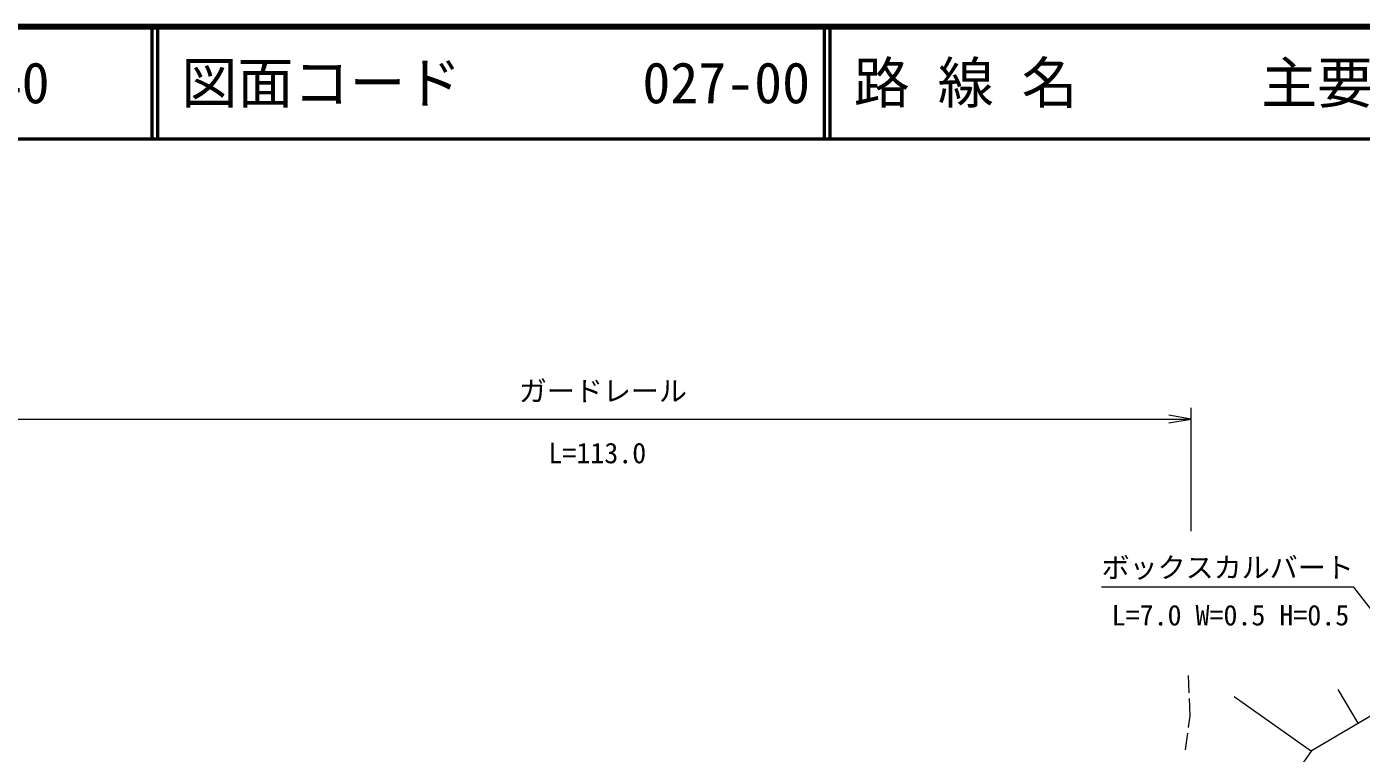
# Model space of a CAD drawing. Units: millimetres, scale not verified. Extents: x 40000 to 680000, y 20000 to 380000.
# Drawn here: x 106578 to 225676, y 315175 to 380000 of the extents above; entities that cross this region are included whole.
import ezdxf
from ezdxf.enums import TextEntityAlignment as Align

# ---------------------------------------------------------------- set-up
doc = ezdxf.new("R2010")
doc.units = ezdxf.units.MM
doc.header["$LTSCALE"] = 1000
for name, color, linetype, lineweight in [('M-STR-HTXT', 7, 'Continuous', 13), ('M-TTL', 2, 'Continuous', 140), ('M-TTL-LINE', 7, 'Continuous', 50), ('M-WORK', 1, 'Continuous', 13)]:
    doc.layers.add(name, color=color, linetype=linetype, lineweight=lineweight)
doc.layers.add('M-TTL-TXT', color=7, linetype='Continuous')
doc.styles.add('ＭＳ ゴシック', font='')
doc.styles.get('ＭＳ ゴシック').set_extended_font_data('MS Gothic')

# ---------------------------------------------------------------- blocks, each defined once
blk = doc.blocks.new('open_arrow')
at = {"color": 0, "linetype": 'Continuous', "lineweight": -2}
blk.add_lwpolyline([(7.5, 1.25), (0, 0), (7.5, -1.25)], dxfattribs=at)

msp = doc.modelspace()

# ---------------------------------------------------------------- linework, layer by layer
at = {"layer": 'M-STR-HTXT'}
for p, q in [((210500, 335000), (210500, 346000)), ((104500, 345000), (210500, 345000))]:
    msp.add_line(p, q, dxfattribs=at)
msp.add_lwpolyline([(248000, 300500), (225000, 330000), (202500, 330000)], dxfattribs=at)
at = {"layer": 'M-TTL'}
msp.add_line((680000, 380000), (40000, 380000), dxfattribs=at)
at = {"layer": 'M-TTL-LINE'}
for p, q in [((117750, 380000), (117750, 370000)), ((118250, 380000), (118250, 370000)), ((177750, 380000), (177750, 370000)), ((178250, 380000), (178250, 370000)), ((40000, 370000), (680000, 370000))]:
    msp.add_line(p, q, dxfattribs=at)
at = {"layer": 'M-WORK'}
for p, q in [((210325, 320566), (210261, 322102)), ((221298, 315443), (229667, 320398)), ((225395, 317869), (223621, 320864)), ((210408, 318529), (210345, 320066)), ((221233, 315350), (214340, 320201)), ((210263, 317477), (210408, 318529)), ((209989, 315495), (210194, 316981)), ((215021, 306523), (221298, 315443))]:
    msp.add_line(p, q, dxfattribs=at)

# ---------------------------------------------------------------- block references
at = {"layer": 'M-STR-HTXT', "xscale": 267, "yscale": 267, "rotation": 180}
msp.add_blockref('open_arrow', (210500, 345000), dxfattribs=at)

# ---------------------------------------------------------------- texts
at = {"layer": 'M-STR-HTXT', "style": 'ＭＳ ゴシック'}
for s, p in [('ガードレール', (158000, 347500)), ('ボックスカルバート', (213750, 331750)), ('L=7.0 W=0.5 H=0.5', (214000, 327500))]:
    msp.add_text(s, height=1833, dxfattribs=at).set_placement(p, align=Align.MIDDLE_CENTER)
msp.add_text('L=113.0', height=1833, dxfattribs=at).set_placement((157500, 340500), align=Align.BOTTOM_CENTER)
at = {"layer": 'M-TTL-TXT', "style": 'ＭＳ ゴシック'}
for s, p in [('040', (101142, 375000)), ('図面コード', (120380, 375000)), ('027-00', (161521, 375000)), ('路 線 名', (180380, 375000)), ('主要地方道豊浦清末線', (216734, 375000))]:
    msp.add_text(s, height=3666, dxfattribs=at).set_placement(p, align=Align.MIDDLE_LEFT)

doc.saveas('drawing.dxf')
